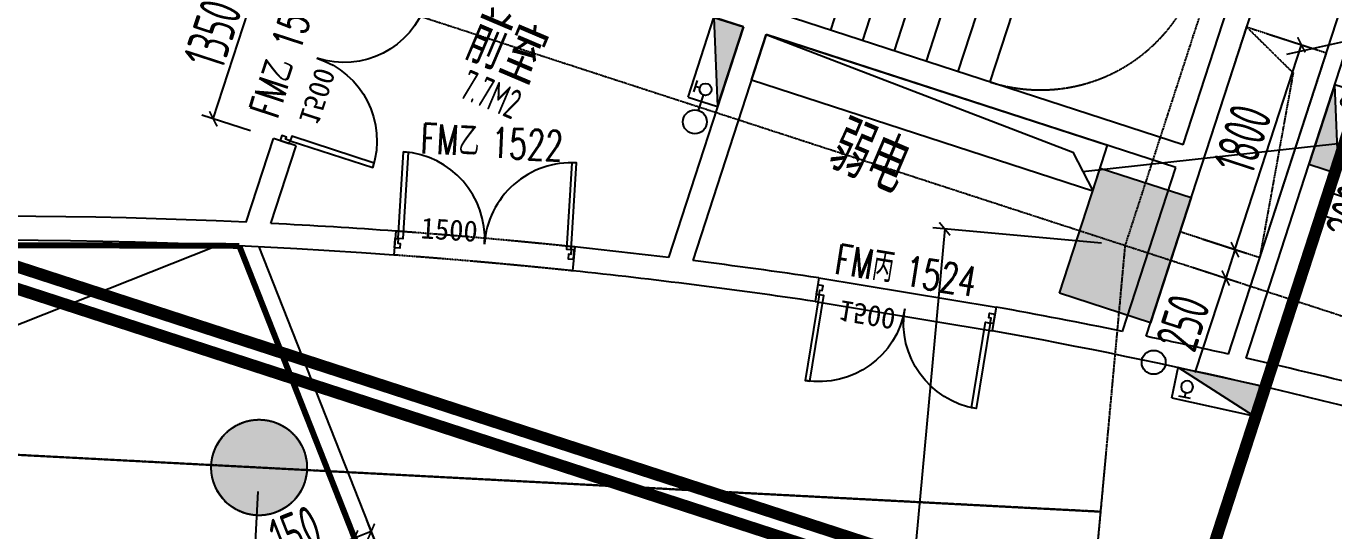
# Model space of a CAD drawing. Extents: x -3523 to 12007717, y -6694179 to 21431.
# Drawn here: x 11912153 to 11923084, y -6393648 to -6389431 of the extents above; entities that cross this region are included whole.
import ezdxf
from ezdxf.enums import TextEntityAlignment as Align
from ezdxf.xclip import XClip

# ---------------------------------------------------------------- set-up
doc = ezdxf.new("R2010")
doc.units = 0
doc.header["$LTSCALE"] = 10
doc.header["$MEASUREMENT"] = 0
doc.header["$XCLIPFRAME"] = 0
for name, pattern in [('A3-RG-axis-100$0$CENTER', [2, 1.25, -0.25, 0.25, -0.25]), ('A3-RI-4F$0$DASH', [0.35, 0.25, -0.1]), ('A3-RM-4F$0$DASH', [0.35, 0.25, -0.1]), ('A3-RV-4F$0$HIDDEN2', [0.1875, 0.125, -0.0625]), ('DASHED2', [0.375, 0.25, -0.125])]:
    doc.linetypes.add(name, pattern=pattern)
for name, color, linetype in [('A-CLOD', 200, 'Continuous'), ('A3-RB-4F-100$0$A-DIMS-100', 1, 'Continuous'), ('A3-RG-axis-100$0$A-DIMS-100', 1, 'Continuous'), ('A3-RG-axis-100$0$A-GRID', 1, 'A3-RG-axis-100$0$CENTER'), ('A3-RI-4F$0$A-DOOR', 32, 'Continuous'), ('A3-RI-4F$0$A-FLOR', 2, 'Continuous'), ('A3-RI-4F$0$A-STRS-HRAL', 80, 'Continuous'), ('A3-RI-4F$0$A-SYMB-VOID', 35, 'Continuous'), ('A3-RI-4F$0$A-WALL', 7, 'Continuous'), ('A3-RM-4F$0$$AUDIT_BAD_LAYER1', 7, 'Continuous'), ('A3-RM-4F$0$0P-FE-FH-P', 41, 'A3-RM-4F$0$YJdef_FE-FH_LINE_F'), ('A3-RM-4F$0$0P-FE-FH-V', 141, 'Continuous'), ('A3-RM-4F$0$0P-FE-HY', 141, 'Continuous'), ('A3-RM-4F$0$A-EQPM', 55, 'Continuous'), ('A3-RS-1F$0$A-HATH-GRAY', 8, 'Continuous'), ('A3-RS-1F$0$A-WALL', 7, 'Continuous'), ('A3-RV-4F$0$A-STRS', 50, 'Continuous'), ('A3-RV-4F$0$A-SYMB-STRS', 1, 'Continuous'), ('A3-SYMB-4F-100$0$A-SYMB', 4, 'Continuous'), ('A3-SYMB-4F-100$0$A-SYMB-AREA', 4, 'Continuous'), ('A3-SYMB-4F-100$0$A-SYMB-DOOR', 3, 'Continuous'), ('A3-SYMB-4F-100$0$A-SYMB-DOOR1', 3, 'Continuous'), ('A3-SYMB-4F-100$0$A-SYMB-DOOR2', 3, 'Continuous'), ('A3-SYMB-4F-100$0$A-SYMB-DOOR3', 3, 'Continuous'), ('A3-SYMB-4F-100$0$A-SYMB-NAME', 4, 'Continuous'), ('A3-SYMB-4F-100$0$A-SYMB-NAME-E', 4, 'Continuous')]:
    doc.layers.add(name, color=color, linetype=linetype)
doc.layers.add('A3-RI-4F$0$临时层', color=140, linetype='Continuous', plot=False)
doc.styles.add('A3-RB-4F-100$0$XD2008', font='xd-hzs.shx', dxfattribs={"width": 0.7, "bigfont": 'xd-hztxt.shx'})
doc.styles.add('A3-RG-axis-100$0$XD2008', font='xd-hzs.shx', dxfattribs={"width": 0.7, "bigfont": 'xd-hztxt.shx'})
doc.styles.add('A3-RI-4F$0$Standard', font='')
doc.styles.add('A3-RM-4F$0$hz1', font='hzs.shx', dxfattribs={"width": 0.75, "bigfont": 'hztxt.shx'})
doc.styles.add('A3-SYMB-4F-100$0$ECADI', font='hzs.shx', dxfattribs={"width": 0.7, "bigfont": 'hztxt.shx'})
doc.styles.add('A3-SYMB-4F-100$0$ECADI-TXT', font='simplex.shx', dxfattribs={"bigfont": 'hztxt.shx'})
doc.styles.get('A3-RI-4F$0$Standard').set_extended_font_data('SimSun')
doc.linetypes.add('A3-RM-4F$0$YJdef_FE-FH_LINE_F', pattern='A,4,-0.2,["F",A3-RM-4F$0$hz1,S=0.2,R=0,X=-0.1,Y=-0.1],-0.1', length=4.3)
doc.dimstyles.new('A3-RB-4F-100$0$XD100$0', dxfattribs={"dimscale": 100, "dimtxt": 3.5, "dimasz": 1, "dimexe": 1, "dimexo": 2, "dimgap": 0.5, "dimtad": 1, "dimdec": 0, "dimdsep": 46, "dimtxsty": 'A3-RB-4F-100$0$XD2008', "dimblk1": 'A3-RB-4F-100$0$_ARCHTICK', "dimblk2": 'A3-RB-4F-100$0$_ARCHTICK', "dimsah": 1, "dimcen": 2.5, "dimclrt": 4, "dimaunit": 1, "dimadec": 0, "dimazin": 0, "dimtfac": 1, "dimtdec": 0, "dimtix": 1, "dimtmove": 0, "dimatfit": 3, "dimfxl": 0, "dimtolj": 1, "dimtzin": 0, "dimarcsym": 0})
doc.dimstyles.new('A3-RG-axis-100$0$XD100$0', dxfattribs={"dimscale": 100, "dimtxt": 3.5, "dimasz": 1, "dimexe": 1, "dimexo": 2, "dimgap": 0.5, "dimtad": 1, "dimdec": 0, "dimdsep": 46, "dimtxsty": 'A3-RG-axis-100$0$XD2008', "dimblk1": 'A3-RG-axis-100$0$_ARCHTICK', "dimblk2": 'A3-RG-axis-100$0$_ARCHTICK', "dimsah": 1, "dimcen": 2.5, "dimclrt": 4, "dimaunit": 1, "dimadec": 0, "dimazin": 0, "dimtfac": 1, "dimtdec": 0, "dimtix": 1, "dimtmove": 0, "dimatfit": 3, "dimfxl": 0, "dimtolj": 1, "dimtzin": 0, "dimarcsym": 0})

# ---------------------------------------------------------------- blocks, each defined once
blk = doc.blocks.new('A3-RI-4F$0$J-双扇门-1500')
for points in [[(25, 80), (25, 805), (65, 805), (65, 80)], [(1475, 80), (1475, 805), (1435, 805), (1435, 80)], [(0, 80), (25, 80), (25, 40), (45, 40), (45, 0), (0, 0)], [(1500, 80), (1475, 80), (1475, 40), (1455, 40), (1455, 0), (1500, 0)]]:
    blk.add_lwpolyline(points, close=True)
for centre, start, end in [((25, 80), 0, 90), ((1475, 80), 90, 180)]:
    blk.add_arc(centre, 725, start, end)
at = {"layer": 'Defpoints', "style": 'A3-RI-4F$0$Standard'}
blk.add_text('1500', height=175, rotation=360, dxfattribs=at).set_placement((210, 94))
blk = doc.blocks.new('A3-RI-4F')
at = {"layer": 'A3-RI-4F$0$A-DOOR'}
for p, q in [((11918779, -6391534), (11920261, -6391778)), ((11918779, -6391534), (11920261, -6391778)), ((11918749, -6391732), (11920228, -6391978)), ((11918749, -6391732), (11920228, -6391978))]:
    blk.add_line(p, q, dxfattribs=at)
at = {"layer": 'A3-RI-4F$0$A-DOOR', "linetype": 'A3-RI-4F$0$DASH'}
for radius, start, end in [(47550, 84.0349, 85.8452), (47350, 84.0322, 85.8464)]:
    blk.add_arc((11911797, -6438569), radius, start, end, dxfattribs=at)
at = {"layer": 'A3-RI-4F$0$A-FLOR', "linetype": 'A3-RI-4F$0$DASH', "const_width": 50}
blk.add_lwpolyline([(11907835, -6369053), (11897656, -6393034), (11898128, -6393234, -0.084697), (11913934, -6391267), (11915314, -6394764, -0.031408), (11917937, -6393922), (11918379, -6395667), (11918416, -6395812, -0.137995), (11924070, -6395803), (11938273, -6400393, -0.63707), (11939156, -6407589), (11916413, -6421801), (11915153, -6424770), (11915014, -6425097), (11914547, -6426197), (11920044, -6428530), (11921412, -6425308), (11977075, -6448936), (11985124, -6429973), (11973295, -6424952), (11972792, -6425445)], format="xyb", dxfattribs=at)
at = {"layer": 'A3-RI-4F$0$A-STRS-HRAL'}
for p, q in [((11913934, -6391267), (11915314, -6394764)), ((11914098, -6391275), (11915399, -6394571))]:
    blk.add_line(p, q, dxfattribs=at)
at = {"layer": 'A3-RI-4F$0$A-SYMB-VOID'}
blk.add_lwpolyline([(11894928, -6417869), (11903466, -6395341), (11913721, -6391274)], dxfattribs=at)
at = {"layer": 'A3-RI-4F$0$A-WALL'}
for p, q in [((11922350, -6392204), (11924260, -6386324)), ((11922203, -6392171), (11924056, -6386468)), ((11921515, -6392022), (11923004, -6387441)), ((11921825, -6390422), (11922752, -6387569)), ((11921825, -6390422), (11916451, -6388676)), ((11918149, -6389438), (11916389, -6388866)), ((11918149, -6389438), (11917523, -6391365)), ((11918339, -6389500), (11917725, -6391390)), ((11921763, -6390612), (11918339, -6389500)), ((11913991, -6391069), (11914219, -6390369)), ((11914409, -6390431), (11914219, -6390369)), ((11914198, -6391079), (11914409, -6390431)), ((11921318, -6391982), (11921763, -6390612)), ((11915242, -6391144), (11915226, -6391343)), ((11915242, -6391144), (11915226, -6391343)), ((11916738, -6391276), (11916720, -6391475)), ((11916738, -6391276), (11916720, -6391475)), ((11918779, -6391534), (11918749, -6391732)), ((11918779, -6391534), (11918749, -6391732)), ((11920261, -6391778), (11920228, -6391975)), ((11920261, -6391778), (11920228, -6391975))]:
    blk.add_line(p, q, dxfattribs=at)
for radius, start, end in [(47550, 87.3547, 106.6912), (47550, 85.8452, 87.1049), (47350, 85.8465, 106.7782), (47550, 83.0834, 84.0349), (47350, 81.557, 84.0322), (47550, 81.5565, 82.838), (47550, 78.4492, 79.7463), (47350, 74.2763, 79.7429), (47550, 77.3589, 78.2067), (47550, 74.2763, 77.1774)]:
    blk.add_arc((11911797, -6438569), radius, start, end, dxfattribs=at)
at = {"layer": 'A3-RI-4F$0$临时层'}
for p, q in [((11899857, -6392373), (11921136, -6393488)), ((11920068, -6405080), (11921180, -6393004))]:
    blk.add_line(p, q, dxfattribs=at)
blk.add_circle((11914100, -6393119), 400, dxfattribs=at)
at = {"layer": 'A3-RI-4F$0$A-DOOR', "xscale": -1}
for p, rotation in [((11914276, -6390388), 251.9999999998225), ((11918770, -6391593), 170.6506998813435), ((11918770, -6391593), 170.6506998813435)]:
    blk.add_blockref('A3-RI-4F$0$J-双扇门-1500', p, dxfattribs=dict(at, rotation=rotation))
at = {"layer": 'A3-RI-4F$0$A-DOOR', "rotation": 356.3500735660895}
blk.add_blockref('A3-RI-4F$0$J-双扇门-1500', (11915231, -6391284), dxfattribs=at)
blk.add_blockref('A3-RI-4F$0$J-双扇门-1500', (11915231, -6391284), dxfattribs=at)
blk = doc.blocks.new('A3-RG-axis-100$0$_ARCHTICK')
at = {"color": 0, "linetype": 'ByBlock', "const_width": 0.15}
blk.add_lwpolyline([(-0.5, -0.5), (0.5, 0.5)], dxfattribs=at)
blk = doc.blocks.new('*D271')
at = {"layer": 'A3-RG-axis-100$0$A-DIMS-100', "color": 0, "lineweight": -2}
for p, q in [((11907598, -6392979), (11907505, -6394755)), ((11914090, -6393319), (11913997, -6395096)), ((11907511, -6394656), (11914002, -6394996))]:
    blk.add_line(p, q, dxfattribs=at)
at = {"layer": 'Defpoints', "color": 0}
for p in [(11907609, -6392779), (11914100, -6393119), (11914002, -6394996)]:
    blk.add_point(p, dxfattribs=at)
at = {"layer": 'A3-RG-axis-100$0$A-DIMS-100', "color": 0, "lineweight": -2, "xscale": 100, "yscale": 100, "zscale": 100}
for p, rotation in [((11907511, -6394656), 177.0000581543103), ((11914002, -6394996), 357.0000581543102)]:
    blk.add_blockref('A3-RG-axis-100$0$_ARCHTICK', p, dxfattribs=dict(at, rotation=rotation))
at = {"layer": 'A3-RG-axis-100$0$A-DIMS-100', "color": 4, "insert": (11910768, -6394601), "char_height": 350, "attachment_point": 5, "rotation": 357.0001, "style": 'A3-RG-axis-100$0$XD2008'}
blk.add_mtext('\\A1;6500', dxfattribs=at)
blk = doc.blocks.new('*D296')
at = {"layer": 'A3-RG-axis-100$0$A-DIMS-100', "color": 0, "lineweight": -2}
for p, q in [((11919831, -6391125), (11919051, -6399589)), ((11921142, -6391245), (11919732, -6391116)), ((11920362, -6399710), (11918952, -6399580))]:
    blk.add_line(p, q, dxfattribs=at)
at = {"layer": 'Defpoints', "color": 0}
for p in [(11921341, -6391264), (11919051, -6399589), (11920561, -6399728)]:
    blk.add_point(p, dxfattribs=at)
at = {"layer": 'A3-RG-axis-100$0$A-DIMS-100', "color": 0, "lineweight": -2, "xscale": 100, "yscale": 100, "zscale": 100}
for p, rotation in [((11919831, -6391125), 84.73427666424118), ((11919051, -6399589), 264.7342766642412)]:
    blk.add_blockref('A3-RG-axis-100$0$_ARCHTICK', p, dxfattribs=dict(at, rotation=rotation))
at = {"layer": 'A3-RG-axis-100$0$A-DIMS-100', "color": 4, "insert": (11919217, -6395336), "char_height": 350, "attachment_point": 5, "rotation": 84.7343, "style": 'A3-RG-axis-100$0$XD2008'}
blk.add_mtext('\\A1;8500', dxfattribs=at)
blk = doc.blocks.new('A3-SYMB-4F-100$0$ECADI-TAG-ROOM')
at = {"layer": 'A3-SYMB-4F-100$0$A-SYMB-AREA', "style": 'A3-SYMB-4F-100$0$ECADI', "width": 0.7}
blk.add_attdef('340M2', text='', height=2.5, dxfattribs=at).set_placement((7.17, -1.75), align=Align.MIDDLE_LEFT)
at = {"layer": 'A3-SYMB-4F-100$0$A-SYMB-NAME', "style": 'A3-SYMB-4F-100$0$ECADI', "width": 0.7}
blk.add_attdef('CHINESENAME', (-5.13, 0.09), '', height=4.5, dxfattribs=at)
at = {"layer": 'A3-SYMB-4F-100$0$A-SYMB-NAME-E', "style": 'A3-SYMB-4F-100$0$ECADI', "width": 0.7}
for tag, p in [('ENGLISHHIGH', (-5.13, 8.04)), ('ENGLISHLOW', (-5.13, 4.84))]:
    blk.add_attdef(tag, p, '', height=2.5, dxfattribs=at)
blk = doc.blocks.new('A3-SYMB-4F-100$0$ECADI-TAG-DOOR')
at = {"layer": 'A3-SYMB-4F-100$0$A-SYMB-DOOR', "style": 'A3-SYMB-4F-100$0$ECADI-TXT', "width": 0.7}
for tag, p in [('门窗主编号1', (-6.41, 7.26)), ('门窗主编号2', (2.08, 7.26))]:
    blk.add_attdef(tag, p, '', height=2.5, dxfattribs=at)
at = {"layer": 'A3-SYMB-4F-100$0$A-SYMB-DOOR', "style": 'A3-SYMB-4F-100$0$ECADI-TXT', "width": 0.7, "flags": 1}
for tag, p in [('洞口尺寸(宽X高)', (-6.42, 1.62)), ('备注', (-6.39, -1.21))]:
    blk.add_attdef(tag, p, '', height=2.5, dxfattribs=at)
at = {"layer": 'A3-SYMB-4F-100$0$A-SYMB-DOOR1', "style": 'A3-SYMB-4F-100$0$ECADI-TXT', "width": 0.7}
blk.add_attdef('门窗辅编号1', (-6.41, 4.41), '', height=2.5, dxfattribs=at)
at = {"layer": 'A3-SYMB-4F-100$0$A-SYMB-DOOR2', "style": 'A3-SYMB-4F-100$0$ECADI-TXT', "width": 0.7}
blk.add_attdef('门窗辅编号2', (-2.86, 4.41), '', height=2.5, dxfattribs=at)
at = {"layer": 'A3-SYMB-4F-100$0$A-SYMB-DOOR3', "style": 'A3-SYMB-4F-100$0$ECADI-TXT', "width": 0.7}
blk.add_attdef('门窗辅编号3', (2.32, 4.41), '', height=2.5, dxfattribs=at)
blk = doc.blocks.new('A3-SYMB-4F-100')
at = {"layer": 'A3-SYMB-4F-100$0$A-SYMB'}
for points in [[(11922692, -6389664), (11925174, -6389110), (11927531, -6390116)], [(11920985, -6390645), (11924565, -6390253), (11927628, -6391553)]]:
    blk.add_lwpolyline(points, dxfattribs=at)
ref = blk.add_blockref('A3-SYMB-4F-100$0$ECADI-TAG-ROOM', (11916257, -6389906), dxfattribs=dict(at, xscale=99.99999999989046, yscale=100.0000000001164, rotation=337))
ref.add_attrib('CHINESENAME', '前室', (11915788, -6389697), dxfattribs={"height": 450, "rotation": 337, "style": 'A3-SYMB-4F-100$0$ECADI', "width": 0.7})
ref.add_attrib('340M2', '7.7M2', dxfattribs={"height": 250, "rotation": 337, "style": 'A3-SYMB-4F-100$0$ECADI', "width": 0.7}).set_placement((11915806, -6389904), align=Align.MIDDLE_LEFT)
ref = blk.add_blockref('A3-SYMB-4F-100$0$ECADI-TAG-ROOM', (11919298, -6390811), dxfattribs=dict(at, xscale=99.99999999989046, yscale=100.0000000001164, rotation=337))
ref.add_attrib('CHINESENAME', '弱电 ', (11918830, -6390603), dxfattribs={"height": 450, "rotation": 337, "style": 'A3-SYMB-4F-100$0$ECADI', "width": 0.7})
at = {"layer": 'A3-SYMB-4F-100$0$A-SYMB-DOOR'}
ref = blk.add_blockref('A3-SYMB-4F-100$0$ECADI-TAG-DOOR', (11915168, -6389754), dxfattribs=dict(at, xscale=99.99999999997296, yscale=100, zscale=100, rotation=71.99999999999999))
ref.add_attrib('门窗主编号1', 'FM乙', dxfattribs={"height": 250, "rotation": 72, "style": 'A3-SYMB-4F-100$0$ECADI-TXT', "width": 0.7}).set_placement((11914404, -6389748), align=Align.RIGHT)
ref.add_attrib('门窗主编号2', '1522', (11914439, -6389655, 333), dxfattribs={"height": 250, "rotation": 72, "style": 'A3-SYMB-4F-100$0$ECADI-TXT', "width": 0.7})
ref = blk.add_blockref('A3-SYMB-4F-100$0$ECADI-TAG-DOOR', (11916129, -6391258), dxfattribs=dict(at, xscale=99.999999999973, yscale=100, zscale=100, rotation=357.0683058554929))
ref.add_attrib('门窗主编号1', 'FM乙', dxfattribs={"height": 250, "rotation": 357.0683, "style": 'A3-SYMB-4F-100$0$ECADI-TXT', "width": 0.7}).set_placement((11915936, -6390518), align=Align.RIGHT)
ref.add_attrib('门窗主编号2', '1522', (11916035, -6390528, 333), dxfattribs={"height": 250, "rotation": 357.0683, "style": 'A3-SYMB-4F-100$0$ECADI-TXT', "width": 0.7})
ref = blk.add_blockref('A3-SYMB-4F-100$0$ECADI-TAG-DOOR', (11919494, -6392333, -333), dxfattribs=dict(at, xscale=99.99999999997289, yscale=100, zscale=100, rotation=350.6591288462722))
ref.add_attrib('门窗主编号1', 'FM丙', dxfattribs={"height": 250, "rotation": 350.6591, "style": 'A3-SYMB-4F-100$0$ECADI-TXT', "width": 0.7}).set_placement((11919385, -6391577, -333), align=Align.RIGHT)
ref.add_attrib('门窗主编号2', '1524', (11919482, -6391597), dxfattribs={"height": 250, "rotation": 350.6591, "style": 'A3-SYMB-4F-100$0$ECADI-TXT', "width": 0.7})
blk = doc.blocks.new('*U3226')
at = {"layer": 'A3-RM-4F$0$$AUDIT_BAD_LAYER1', "extrusion": (0, 0, -1)}
blk.add_hatch(color=256, dxfattribs=at).paths.add_polyline_path([(-260, 700), (0, 0), (0, 700)])
for p, q in [((260, 700), (0, 700)), ((0, 0), (0, 700)), ((260, 700), (0, 0)), ((260, 0), (260, 700)), ((231, 156, 0), (231, 56, 0)), ((260, 0), (0, 0)), ((231, 106, 0), (191, 106, 0))]:
    blk.add_line(p, q, dxfattribs=at)
blk.add_circle((-141, 106, 0), 50, dxfattribs=at)
blk = doc.blocks.new('A3-RM-4F')
at = {"layer": 'A3-RM-4F$0$0P-FE-FH-P'}
blk.add_line((11917774, -6390136, 0), (11917816, -6390007, 0), dxfattribs=at)
at = {"layer": 'A3-RM-4F$0$0P-FE-FH-V'}
for centre in [(11917743, -6390231, 0), (11921578, -6392240, 0)]:
    blk.add_circle(centre, 100, dxfattribs=at)
at = {"layer": 'A3-RM-4F$0$A-EQPM'}
for p, q in [((11918215, -6389880), (11918339, -6389500)), ((11918339, -6389500), (11921192, -6390427)), ((11918215, -6389880), (11921069, -6390807)), ((11921069, -6390807), (11921192, -6390427))]:
    blk.add_line(p, q, dxfattribs=at)
blk.add_lwpolyline([(11918339, -6389500), (11920902, -6390483), (11921069, -6390807)], dxfattribs=at)
at = {"layer": 'A3-RM-4F$0$A-EQPM', "linetype": 'A3-RM-4F$0$DASH'}
blk.add_lwpolyline([(11922464, -6391366), (11921799, -6391150), (11922355, -6389438), (11923021, -6389654)], close=True, dxfattribs=at)
blk.add_lwpolyline([(11922355, -6389438), (11922744, -6389822), (11922464, -6391366)], dxfattribs=at)
at = {"layer": 'A3-RM-4F$0$0P-FE-HY', "xscale": -1}
for p, rotation in [((11917933, -6390104), 341.9999999985548), ((11923092, -6389921), 161.999999999895)]:
    blk.add_blockref('*U3226', p, dxfattribs=dict(at, rotation=rotation))
at = {"layer": 'A3-RM-4F$0$0P-FE-HY', "rotation": 257.673724870211}
blk.add_blockref('*U3226', (11921784, -6392284), dxfattribs=at)
blk = doc.blocks.new('A3-RB-4F-100$0$_ARCHTICK')
at = {"color": 0, "linetype": 'ByBlock', "const_width": 0.15}
blk.add_lwpolyline([(-0.5, -0.5), (0.5, 0.5)], dxfattribs=at)
blk = doc.blocks.new('*D2805')
at = {"layer": 'A3-RB-4F-100$0$A-DIMS-100', "color": 0, "lineweight": -2}
for p, q in [((11923946, -6387957), (11924504, -6388138)), ((11923482, -6390961), (11924409, -6388108)), ((11923019, -6390810), (11923577, -6390992))]:
    blk.add_line(p, q, dxfattribs=at)
at = {"layer": 'Defpoints', "color": 0}
for p in [(11923756, -6387895), (11924409, -6388108), (11922829, -6390748)]:
    blk.add_point(p, dxfattribs=at)
at = {"layer": 'A3-RB-4F-100$0$A-DIMS-100', "color": 0, "lineweight": -2, "xscale": 100, "yscale": 100, "zscale": 100}
for p, rotation in [((11924409, -6388108), 71.99999999980696), ((11923482, -6390961), 251.9999999998069)]:
    blk.add_blockref('A3-RB-4F-100$0$_ARCHTICK', p, dxfattribs=dict(at, rotation=rotation))
at = {"layer": 'A3-RB-4F-100$0$A-DIMS-100', "color": 4, "insert": (11923732, -6389465), "char_height": 350, "attachment_point": 5, "rotation": 72, "style": 'A3-RB-4F-100$0$XD2008'}
blk.add_mtext('\\A1;3000', dxfattribs=at)
blk = doc.blocks.new('*D2806')
at = {"layer": 'A3-RB-4F-100$0$A-DIMS-100', "color": 0, "lineweight": -2}
for p, q in [((11923019, -6390810), (11923577, -6390992)), ((11922957, -6391000), (11923515, -6391182)), ((11923420, -6391151), (11923482, -6390961))]:
    blk.add_line(p, q, dxfattribs=at)
at = {"layer": 'Defpoints', "color": 0}
for p in [(11922829, -6390748), (11922767, -6390939), (11923482, -6390961)]:
    blk.add_point(p, dxfattribs=at)
at = {"layer": 'A3-RB-4F-100$0$A-DIMS-100', "color": 0, "lineweight": -2, "xscale": 100, "yscale": 100, "zscale": 100}
for p, rotation in [((11923482, -6390961), 71.99999999996987), ((11923420, -6391151), 251.9999999999699)]:
    blk.add_blockref('A3-RB-4F-100$0$_ARCHTICK', p, dxfattribs=dict(at, rotation=rotation))
at = {"layer": 'A3-RB-4F-100$0$A-DIMS-100', "color": 4, "insert": (11923237, -6390986), "char_height": 350, "attachment_point": 5, "rotation": 72, "style": 'A3-RB-4F-100$0$XD2008'}
blk.add_mtext('\\A1;200', dxfattribs=at)
blk = doc.blocks.new('*D2818')
at = {"layer": 'A3-RB-4F-100$0$A-DIMS-100', "color": 0, "lineweight": -2}
for p, q in [((11913717, -6390206), (11914135, -6388922)), ((11914446, -6389023), (11914039, -6388891)), ((11914029, -6390307), (11913622, -6390175))]:
    blk.add_line(p, q, dxfattribs=at)
at = {"layer": 'Defpoints', "color": 0}
for p in [(11914135, -6388922), (11914636, -6389085), (11914219, -6390369)]:
    blk.add_point(p, dxfattribs=at)
at = {"layer": 'A3-RB-4F-100$0$A-DIMS-100', "color": 0, "lineweight": -2, "xscale": 100, "yscale": 100, "zscale": 100}
for p, rotation in [((11914135, -6388922), 72.00000000005295), ((11913717, -6390206), 252.0000000000529)]:
    blk.add_blockref('A3-RB-4F-100$0$_ARCHTICK', p, dxfattribs=dict(at, rotation=rotation))
at = {"layer": 'A3-RB-4F-100$0$A-DIMS-100', "color": 4, "insert": (11913712, -6389495), "char_height": 350, "attachment_point": 5, "rotation": 72, "style": 'A3-RB-4F-100$0$XD2008'}
blk.add_mtext('\\A1;1350', dxfattribs=at)
blk = doc.blocks.new('*D3193')
at = {"layer": 'A3-RB-4F-100$0$A-DIMS-100', "color": 0, "lineweight": -2}
for p, q in [((11915032, -6394049), (11914861, -6393616)), ((11915037, -6393653), (11914897, -6393709)), ((11915171, -6393994), (11915000, -6393560)), ((11914897, -6393709), (11914169, -6393996))]:
    blk.add_line(p, q, dxfattribs=at)
at = {"layer": 'Defpoints', "color": 0}
for p in [(11915037, -6393653), (11915245, -6394180), (11915105, -6394235)]:
    blk.add_point(p, dxfattribs=at)
at = {"layer": 'A3-RB-4F-100$0$A-DIMS-100', "color": 0, "lineweight": -2, "xscale": 100, "yscale": 100, "zscale": 100}
for p, rotation in [((11914897, -6393709), 201.5349983450373), ((11915037, -6393653), 21.5349983450373)]:
    blk.add_blockref('A3-RB-4F-100$0$_ARCHTICK', p, dxfattribs=dict(at, rotation=rotation))
at = {"layer": 'A3-RB-4F-100$0$A-DIMS-100', "color": 4, "insert": (11914404, -6393661), "char_height": 350, "attachment_point": 5, "rotation": 21.535, "style": 'A3-RB-4F-100$0$XD2008'}
blk.add_mtext('\\A1;150', dxfattribs=at)
blk = doc.blocks.new('*D2548')
at = {"layer": 'A3-RB-4F-100$0$A-DIMS-100', "color": 0, "lineweight": -2}
for p, q in [((11921989, -6391211), (11922352, -6391329)), ((11922257, -6391299), (11922180, -6391536)), ((11921911, -6391449), (11922275, -6391567)), ((11922180, -6391536), (11921923, -6392326))]:
    blk.add_line(p, q, dxfattribs=at)
at = {"layer": 'Defpoints', "color": 0}
for p in [(11921799, -6391150), (11922257, -6391299), (11921721, -6391387)]:
    blk.add_point(p, dxfattribs=at)
at = {"layer": 'A3-RB-4F-100$0$A-DIMS-100', "color": 0, "lineweight": -2, "xscale": 100, "yscale": 100, "zscale": 100}
for p, rotation in [((11922257, -6391299), 72.00000000026158), ((11922180, -6391536), 252.0000000002616)]:
    blk.add_blockref('A3-RB-4F-100$0$_ARCHTICK', p, dxfattribs=dict(at, rotation=rotation))
at = {"layer": 'A3-RB-4F-100$0$A-DIMS-100', "color": 4, "insert": (11921822, -6391909), "char_height": 350, "attachment_point": 5, "rotation": 72, "style": 'A3-RB-4F-100$0$XD2008'}
blk.add_mtext('\\A1;250', dxfattribs=at)
blk = doc.blocks.new('*D2549')
at = {"layer": 'A3-RB-4F-100$0$A-DIMS-100', "color": 0, "lineweight": -2}
for p, q in [((11922545, -6389500), (11922908, -6389618)), ((11922257, -6391299), (11922813, -6389587)), ((11921989, -6391211), (11922352, -6391329))]:
    blk.add_line(p, q, dxfattribs=at)
at = {"layer": 'Defpoints', "color": 0}
for p in [(11922355, -6389438), (11922813, -6389587), (11921799, -6391150)]:
    blk.add_point(p, dxfattribs=at)
at = {"layer": 'A3-RB-4F-100$0$A-DIMS-100', "color": 0, "lineweight": -2, "xscale": 100, "yscale": 100, "zscale": 100}
for p, rotation in [((11922813, -6389587), 72.00000000015656), ((11922257, -6391299), 252.0000000001565)]:
    blk.add_blockref('A3-RB-4F-100$0$_ARCHTICK', p, dxfattribs=dict(at, rotation=rotation))
at = {"layer": 'A3-RB-4F-100$0$A-DIMS-100', "color": 4, "insert": (11922321, -6390373), "char_height": 350, "attachment_point": 5, "rotation": 72, "style": 'A3-RB-4F-100$0$XD2008'}
blk.add_mtext('\\A1;1800', dxfattribs=at)
blk = doc.blocks.new('A3-RV-4F')
at = {"layer": 'A3-RV-4F$0$A-STRS'}
for p, q in [((11919294, -6388180), (11918876, -6389464)), ((11919560, -6388267), (11919143, -6389551)), ((11919826, -6388353), (11919409, -6389637)), ((11920092, -6388440), (11919675, -6389724)), ((11920359, -6388526), (11919942, -6389810)), ((11920625, -6388613), (11920208, -6389897))]:
    blk.add_line(p, q, dxfattribs=at)
at = {"layer": 'A3-RV-4F$0$A-SYMB-STRS', "linetype": 'A3-RV-4F$0$HIDDEN2'}
blk.add_lwpolyline([(11921135, -6387044, -0.414216), (11922018, -6388776), (11921940, -6389014, -0.414216), (11920208, -6389897)], format="xyb", dxfattribs=at)
blk = doc.blocks.new('A3-RS-1F')
at = {"layer": 'A3-RS-1F$0$A-HATH-GRAY'}
blk.add_hatch(color=256, dxfattribs=at).paths.add_polyline_path([(11920790, -6391663), (11921130, -6390617), (11921891, -6390864), (11921551, -6391911)])
h = blk.add_hatch(color=256, dxfattribs=at)
edge = h.paths.add_edge_path()
edge.add_arc((11914100, -6393119), 400, 0, 360)
at = {"layer": 'A3-RS-1F$0$A-WALL'}
blk.add_lwpolyline([(11920790, -6391663), (11921130, -6390617), (11921891, -6390864), (11921551, -6391911)], close=True, dxfattribs=at)
blk.add_circle((11914100, -6393119), 400, dxfattribs=at)
blk = doc.blocks.new('A3-RG-axis-100')
at = {"layer": 'A3-RG-axis-100$0$A-GRID'}
for p, q in [((11921340.9, -6391263.8), (11928075.2, -6370537.5)), ((11907916.9, -6386902.1), (12002104.9, -6417505.7)), ((11918377.3, -6423422.6), (11921340.9, -6391263.8)), ((11921135.9, -6393487.9), (11891520.2, -6391935.8))]:
    blk.add_line(p, q, dxfattribs=at)
at = {"layer": 'A3-RG-axis-100$0$A-DIMS-100'}
for base, p1, p2, angle, picture, middle in [((11919051.2, -6399588.8), (11921340.9, -6391263.8), (11920561, -6399728), 84.73428, '*D296', (11919217.2, -6395336.1)), ((11914001.7, -6394995.8), (11907609, -6392779), (11914100.1, -6393119.1), 357.00006, '*D271', (11910767.9, -6394601))]:
    dim = blk.add_linear_dim(base=base, p1=p1, p2=p2, angle=angle, dimstyle='A3-RG-axis-100$0$XD100$0', override={"dimasz": 1}, dxfattribs=at)
    dim.commit()
    dim.dimension.update_dxf_attribs({"geometry": picture, "text_midpoint": middle})
blk = doc.blocks.new('A3-RB-4F-100')
at = {"layer": 'A3-RB-4F-100$0$A-DIMS-100'}
for p1, p2, distance, override, picture, middle in [((11922828.5, -6390748.3), (11923755.6, -6387895.2), -687.3, {"dimasz": 1, "dimadec": 3}, '*D2805', (11923731.7, -6389464.6)), ((11914218.7, -6390369.2), (11914635.9, -6389085.3), 527.1, {"dimasz": 1, "dimadec": 3}, '*D2818', (11913712, -6389494.8)), ((11921798.5, -6391149.7), (11922354.8, -6389437.8), -481.8, {"dimadec": 3}, '*D2549', (11922320.9, -6390373.1))]:
    dim = blk.add_aligned_dim(p1=p1, p2=p2, distance=distance, dimstyle='A3-RB-4F-100$0$XD100$0', override=override, dxfattribs=at)
    dim.commit()
    dim.dimension.update_dxf_attribs({"geometry": picture, "text_midpoint": middle})
for base, p1, p2, angle, override, picture, middle in [((11923482.2, -6390960.7), (11922766.7, -6390938.5), (11922828.5, -6390748.3), 72, {"dimasz": 1, "dimadec": 3}, '*D2806', (11923451.3, -6391055.8)), ((11922256.8, -6391298.6), (11921721.3, -6391387.4), (11921798.5, -6391149.7), 72, {"dimadec": 3}, '*D2548', (11922035.8, -6391978.6)), ((11915036.8, -6393653.5), (11915105, -6394234.9), (11915244.5, -6394179.8), 21.535, {"dimasz": 1, "dimadec": 3}, '*D3193', (11914486.5, -6393870.7))]:
    dim = blk.add_linear_dim(base=base, p1=p1, p2=p2, angle=angle, dimstyle='A3-RB-4F-100$0$XD100$0', override=override, dxfattribs=at)
    dim.commit()
    dim.dimension.update_dxf_attribs({"geometry": picture, "text_midpoint": middle, "dimtype": 129})

msp = doc.modelspace()

# ---------------------------------------------------------------- linework, layer by layer
at = {"layer": 'A-CLOD', "linetype": 'DASHED2', "const_width": 100}
for points in [[(11914605, -6381853), (11924298, -6385002, -0.414212), (11924683, -6385758), (11921995, -6394033, -0.414214), (11921238, -6394418), (11911546, -6391268, -0.414214), (11911161, -6390512), (11913849, -6382238, -0.414215)], [(11908048, -6390316), (11920152, -6394249, -0.414212), (11920537, -6395005), (11917267, -6405068, -0.414214), (11916511, -6405453), (11904408, -6401520, -0.414214), (11904023, -6400764), (11907292, -6390701, -0.414215)]]:
    msp.add_lwpolyline(points, format="xyb", close=True, dxfattribs=at)

# ---------------------------------------------------------------- block references
for name in ['A3-RB-4F-100', 'A3-RI-4F', 'A3-RG-axis-100', 'A3-SYMB-4F-100', 'A3-RM-4F', 'A3-RV-4F']:
    msp.add_blockref(name, (0, 0))
ref = msp.add_blockref('A3-RS-1F', (0, 0))
XClip(ref).set_block_clipping_path([(11871425.4322899505, -6415321.6611522771), (11906602.3863900397, -6425223.3304480491), (11927660.6718041506, -6433885.5894491719), (11979180.2172092292, -6452870.0973187089), (12006666.0703704003, -6383055.1873073513), (11899640.5729718395, -6357118.50795958), (11882000.8699817006, -6406957.6178313009)])

doc.saveas('drawing.dxf')
